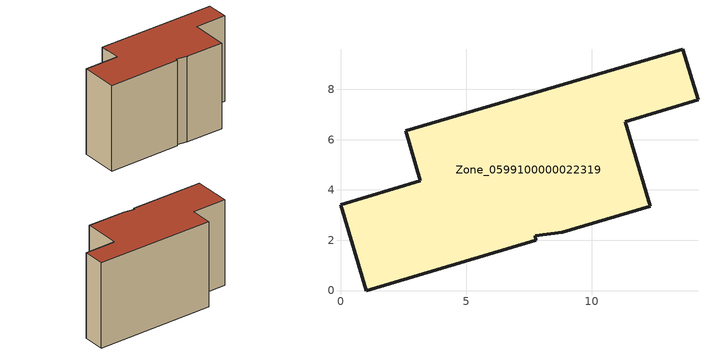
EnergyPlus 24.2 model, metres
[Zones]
Zone_0599100000022319
 floor ground (C_G): 12.33,3.36 8.82,2.32 7.74,2.18 7.76,2 1.02,0 0,3.41 3.18,4.36 2.59,6.36 13.62,9.59 14.22,7.58 11.33,6.72 z0
 wall outside (C_F): 7.76,2 7.74,2.18 8.82,2.32 12.33,3.36 11.33,6.72 14.22,7.58 13.62,9.59 2.59,6.36 3.18,4.36 0,3.41 1.02,0 7.76,2 z0:8.44
 roof outside (C_R): 8.82,2.32 12.33,3.36 11.33,6.72 14.22,7.58 13.62,9.59 2.59,6.36 3.18,4.36 0,3.41 1.02,0 7.76,2 7.74,2.18 z8.44
[BUILDING]
Pand.0599100000022319: North Axis=0; Terrain=City; Loads Convergence Tolerance Value=0.04; Temperature Convergence Tolerance Value=0.4; Solar Distribution=FullExterior; Maximum Number of Warmup Days=25; Minimum Number of Warmup Days=1
[Site:Location]
Rotterdam.The.Hague.AP_ZH_NLD Design_Conditions: Latitude=51.96; Longitude=4.45; Time Zone=1; Elevation=-4.5
[SITE:GROUNDTEMPERATURE:BUILDINGSURFACE]
18, 18, 18, 18, 18, 18, 18, 18, 18, 18, 18, 18
[MATERIAL] Thermal Absorptance=0.9; Solar Absorptance=0.7; Visible Absorptance=0.7
Name | Roughness | Thickness | Conductivity | Density | Specific Heat
G.TC.1975-1991 | MediumSmooth | 0.15 | 0.288461 | 540 | 1210
F.TC.1975-1991 | Rough | 0.3 | 0.230769 | 1920 | 840
R.TC.1975-1991 | MediumRough | 0.2 | 0.153846 | 1500 | 1000
[CONSTRUCTION]
C_G: G.TC.1975-1991
C_F: F.TC.1975-1991
C_R: R.TC.1975-1991
[ZONE]
Zone_0599100000022319: Type=1; Multiplier=1; Ceiling Height=Autocalculate; Volume=Autocalculate; Floor Area=autocalculate; Part of Total Floor Area=Yes
[ZONEINFILTRATION:DESIGNFLOWRATE]
Infil_Zone_0599100000022319: Zone or ZoneList or Space or SpaceList=Zone_0599100000022319; Schedule=AlwaysOn; Design Flow Rate Calculation Method=Flow/Area; Flow Rate per Floor Area=0.003; Constant Term Coefficient=1; Temperature Term Coefficient=0; Velocity Term Coefficient=0; Velocity Squared Term Coefficient=0
[HVACTEMPLATE:ZONE:IDEALLOADSAIRSYSTEM]
Zone_0599100000022319: Maximum Heating Supply Air Temperature=50; Minimum Cooling Supply Air Temperature=13; Maximum Heating Supply Air Humidity Ratio=0.0156; Minimum Cooling Supply Air Humidity Ratio=0.0077; Heating Limit=NoLimit; Cooling Limit=NoLimit; Dehumidification Control Type=ConstantSensibleHeatRatio; Cooling Sensible Heat Ratio=0.7; Dehumidification Setpoint=60; Humidification Control Type=None; Humidification Setpoint=30; Outdoor Air Method=None; Outdoor Air Flow Rate per Person=0.00944; Outdoor Air Flow Rate per Zone Floor Area=0; Outdoor Air Flow Rate per Zone=0; Demand Controlled Ventilation Type=None; Outdoor Air Economizer Type=NoEconomizer; Heat Recovery Type=None; Sensible Heat Recovery Effectiveness=0.7; Latent Heat Recovery Effectiveness=0.65
[ZONECONTROL:THERMOSTAT]
ThermostatControl_Zone_0599100000022319: Zone or ZoneList=Zone_0599100000022319; Control Type Schedule=DualSetpointControlType; Control 1=Thermostat_Zone_0599100000022319; Temperature Difference Between Cutout And Setpoint=0
[THERMOSTATSETPOINT:DUALSETPOINT]
Thermostat_Zone_0599100000022319: Heating Setpoint Temperature Schedule=HeatingSetpoint_Zone_0599100000022319; Cooling Setpoint Temperature Schedule=CoolingSetpoint_Zone_0599100000022319
[SCHEDULE:COMPACT]
HeatingSetpoint_Zone_0599100000022319: Through: 12/31, For: AllDays, Until: 24:00, 21
CoolingSetpoint_Zone_0599100000022319: Through: 12/31, For: AllDays, Until: 24:00, 24
DualSetpointControlType: Through: 12/31, For: AllDays, Until: 24:00, 4
AlwaysOn: Through: 12/31, For: AllDays, Until: 24:00, 1
